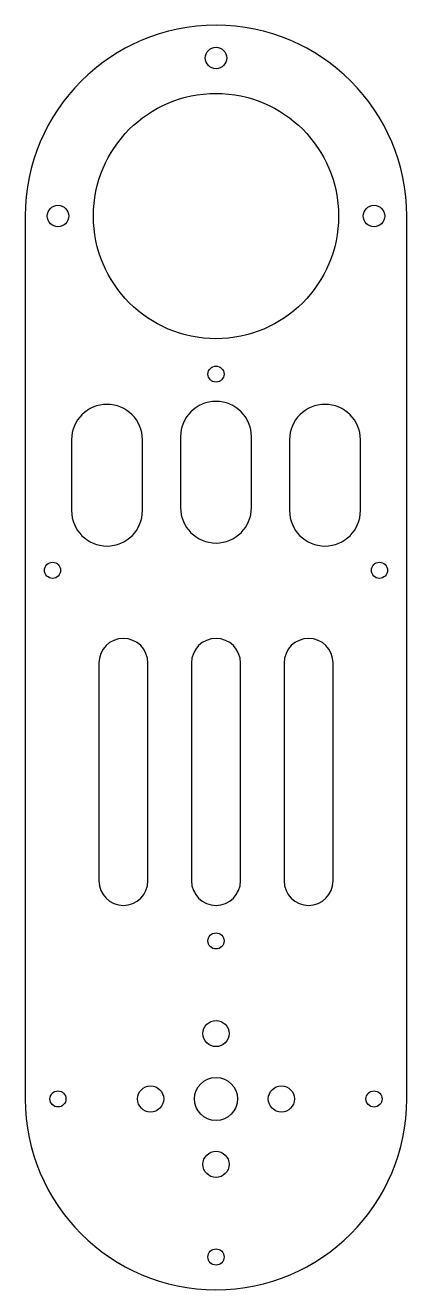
# Model space of a CAD drawing. Header units: millimetres. Extents: x -35 to 35, y -35 to 197.
import ezdxf

# ---------------------------------------------------------------- set-up
doc = ezdxf.new("R2010")
doc.units = ezdxf.units.MM

msp = doc.modelspace()

# ---------------------------------------------------------------- linework, layer by layer
at = {"color": 7, "linetype": 'Continuous', "lineweight": 25}
for p, q in [((-35, 162), (-35, 0)), ((35, 0), (35, 162)), ((-26.5, 120.95), (-26.5, 107.95)), ((-13.5, 107.95), (-13.5, 120.95)), ((-6.5, 121.5), (-6.5, 108.5)), ((6.5, 108.5), (6.5, 121.5)), ((13.5, 120.95), (13.5, 107.95)), ((26.5, 107.95), (26.5, 120.95)), ((-21.5, 80), (-21.5, 40)), ((-12.5, 40), (-12.5, 80)), ((-4.5, 80), (-4.5, 40)), ((4.5, 40), (4.5, 80)), ((12.5, 80), (12.5, 40)), ((21.5, 40), (21.5, 80))]:
    msp.add_line(p, q, dxfattribs=at)
for centre, radius in [((0, 191), 1.97), ((0, 162), 22.5), ((-29, 162), 1.98), ((29, 162), 1.98), ((0, 133), 1.47), ((-30, 97), 1.48), ((30, 97), 1.48), ((0, 29), 1.48), ((0, 12), 2.4), ((-12, 0), 2.4), ((0, 0), 3.95), ((12, 0), 2.4), ((-29, 0), 1.47), ((29, 0), 1.48), ((0, -12), 2.4), ((0, -29), 1.48)]:
    msp.add_circle(centre, radius, dxfattribs=at)
for centre, radius, start, end in [((0, 162), 35, 0, 180), ((0, 121.5), 6.5, 0, 180), ((-20, 120.95), 6.5, 0, 180), ((20, 120.95), 6.5, 0, 180), ((-20, 107.95), 6.5, 180, 0), ((0, 108.5), 6.5, 180, 0), ((20, 107.95), 6.5, 180, 0), ((-17, 80), 4.5, 0, 180), ((0, 80), 4.5, 0, 180), ((17, 80), 4.5, 0, 180), ((-17, 40), 4.5, 180, 0), ((0, 40), 4.5, 180, 0), ((17, 40), 4.5, 180, 0), ((0, 0), 35, 180, 0)]:
    msp.add_arc(centre, radius, start, end, dxfattribs=at)

doc.saveas('drawing.dxf')
